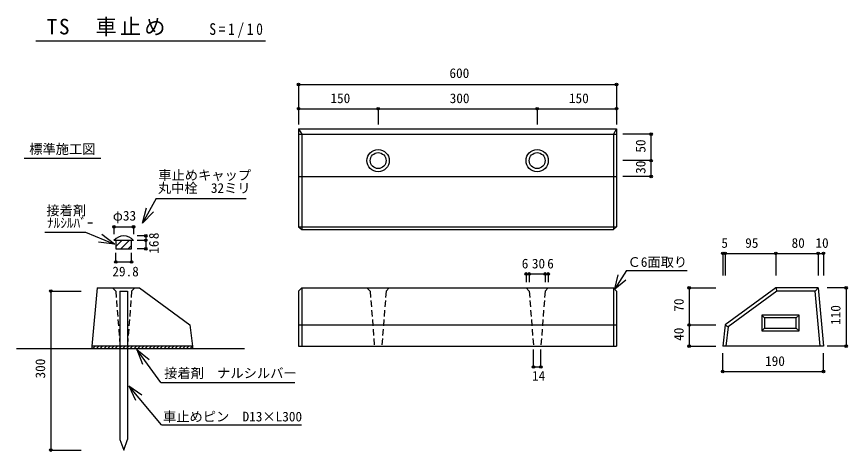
# Model space of a CAD drawing. Units: millimetres, scale not verified. Extents: x -739 to 828, y -354 to 466.
import ezdxf
from ezdxf.enums import TextEntityAlignment as Align

# ---------------------------------------------------------------- set-up
doc = ezdxf.new("R2010")
doc.units = ezdxf.units.MM
doc.header["$LTSCALE"] = 10
doc.header["$PDMODE"] = 32
doc.header["$PDSIZE"] = 5
doc.linetypes.add('DASHED1', pattern=[1.8, 1.2, -0.6])
doc.layers.add('0-1', color=7, linetype='Continuous')
doc.layers.add('0-3', color=7, linetype='Continuous')
doc.styles.add('ＭＳ ゴシック', font='')
doc.styles.get('ＭＳ ゴシック').set_extended_font_data('MS Gothic')

msp = doc.modelspace()

# ---------------------------------------------------------------- linework, layer by layer
at = {"layer": '0-1'}
for p, q in [((-207.23, 254.19), (-207.23, 69.19)), ((-207.23, 254.19), (-201.23, 244.19)), ((392.77, 254.19), (386.77, 244.19)), ((-207.23, 244.19), (392.77, 244.19)), ((-201.23, 244.19), (-201.23, 64.19)), ((386.77, 244.19), (386.77, 64.19)), ((-207.23, 164.19), (392.77, 164.19)), ((-207.23, 69.19), (-201.23, 64.19)), ((-207.23, 69.19), (392.77, 69.19)), ((-201.23, 64.19), (386.77, 64.19)), ((392.77, 69.19), (386.77, 64.19)), ((-518.87, 43.74), (-555.52, 43.74)), ((-552.2, 43.74), (-552.2, 27.74)), ((-587.23, -45.81), (-597.23, -155.81)), ((-201.23, -45.81), (-207.23, -51.81)), ((-201.23, -45.81), (386.77, -45.81)), ((-201.23, -45.81), (-201.23, -155.81)), ((386.77, -45.81), (392.77, -51.81)), ((386.77, -45.81), (386.77, -155.81)), ((772.77, -45.81), (692.77, -45.81)), ((692.77, -45.81), (694.74, -51.81)), ((772.77, -45.81), (767.29, -51.81)), ((772.77, -45.81), (782.77, -155.81)), ((-544.23, -51.81), (-530.23, -51.81)), ((-544.23, -51.81), (-544.23, -331.81)), ((-530.23, -51.81), (-530.23, -331.81)), ((-207.23, -51.81), (-207.23, -155.81)), ((392.77, -51.81), (392.77, -155.81)), ((666.9, -97.15), (666.9, -127.15)), ((736.9, -97.15), (666.9, -97.15)), ((666.9, -97.15), (671.43, -102.15)), ((736.9, -97.15), (731.43, -102.15)), ((736.9, -127.15), (736.9, -97.15)), ((-207.23, -115.81), (392.77, -115.81)), ((597.77, -115.81), (603.41, -119.12)), ((666.9, -127.15), (671.43, -122.15)), ((731.43, -122.15), (736.9, -127.15)), ((666.9, -127.15), (736.9, -127.15)), ((-597.23, -155.81), (-597.23, -160.81)), ((-596.07, -160.81), (-591.07, -155.81)), ((-589, -160.81), (-584, -155.81)), ((-581.93, -160.81), (-576.93, -155.81)), ((-574.85, -160.81), (-569.85, -155.81)), ((-567.78, -160.81), (-562.78, -155.81)), ((-560.71, -160.81), (-555.71, -155.81)), ((-553.64, -160.81), (-548.64, -155.81)), ((-546.57, -160.81), (-541.57, -155.81)), ((-539.5, -160.81), (-534.5, -155.81)), ((-532.43, -160.81), (-527.43, -155.81)), ((-525.36, -160.81), (-520.36, -155.81)), ((-518.29, -160.81), (-513.29, -155.81)), ((-511.21, -160.81), (-506.21, -155.81)), ((-504.14, -160.81), (-499.14, -155.81)), ((-497.07, -160.81), (-492.07, -155.81)), ((-490, -160.81), (-485, -155.81)), ((-482.93, -160.81), (-477.93, -155.81)), ((-475.86, -160.81), (-470.86, -155.81)), ((-468.79, -160.81), (-463.79, -155.81)), ((-461.72, -160.81), (-456.72, -155.81)), ((-454.65, -160.81), (-449.65, -155.81)), ((-447.58, -160.81), (-442.58, -155.81)), ((-440.5, -160.81), (-435.5, -155.81)), ((-433.43, -160.81), (-428.43, -155.81)), ((-426.36, -160.81), (-421.36, -155.81)), ((-419.29, -160.81), (-414.29, -155.81)), ((-412.22, -160.81), (-407.23, -155.82)), ((-407.23, -155.81), (-407.23, -160.81)), ((-207.23, -155.81), (392.77, -155.81)), ((782.77, -155.81), (592.77, -155.81)), ((-309.1, -160.81), (-739.24, -160.81))]:
    msp.add_line(p, q, dxfattribs=at)
at = {"layer": '0-1', "linetype": 'DASHED1'}
for p, q in [((-78.23, -45.81), (-72.23, -51.81)), ((-36.23, -45.81), (-42.23, -51.81)), ((-72.23, -51.81), (-64.23, -155.81)), ((-42.23, -51.81), (-50.23, -155.81))]:
    msp.add_line(p, q, dxfattribs=at)
at = {"layer": '0-1'}
for points in [[(-207.23, 254.19), (392.77, 254.19), (392.77, 69.19)], [(-552.2, 27.74), (-522.2, 27.74), (-522.2, 43.74)], [(-587.23, -45.81), (-507.23, -45.81), (-412.23, -115.81), (-407.23, -155.81), (-597.23, -155.81)], [(692.77, -45.81), (597.77, -115.81), (592.77, -155.81)], [(776.75, -155.81), (767.29, -51.81), (694.74, -51.81), (603.41, -119.12), (598.82, -155.81)], [(-544.23, -331.81), (-537.23, -351.81), (-530.23, -331.81)]]:
    msp.add_lwpolyline(points, dxfattribs=at)
at = {"layer": '0-1', "linetype": 'DASHED1'}
for points in [[(-558.23, -45.81), (-552.23, -51.81), (-544.23, -155.81)], [(-516.23, -45.81), (-522.23, -51.81), (-530.23, -155.81)], [(221.77, -45.81), (227.77, -51.81), (235.77, -155.81)], [(263.77, -45.81), (257.77, -51.81), (249.77, -155.81)]]:
    msp.add_lwpolyline(points, dxfattribs=at)
at = {"layer": '0-1'}
msp.add_lwpolyline([(671.43, -122.15), (731.43, -122.15), (731.43, -102.15), (671.43, -102.15)], close=True, dxfattribs=at)
for centre, radius in [((-57.23, 194.19), 21), ((-57.23, 194.19), 15), ((242.77, 194.19), 21), ((242.77, 194.19), 15)]:
    msp.add_circle(centre, radius, dxfattribs=at)
msp.add_arc((-537.2, 28.24), 24, 40.22818, 139.77182, dxfattribs=at)
at = {"layer": '0-3', "color": 2}
msp.add_line((-703.11, 420), (-269.5, 420), dxfattribs=at)
at = {"layer": '0-3'}
for p, q in [((-207.23, 337.92), (-207.23, 262.47)), ((-207.23, 337.92), (392.77, 337.92)), ((392.77, 337.92), (392.77, 262.47)), ((-207.23, 292.14), (392.77, 292.14)), ((-57.23, 292.14), (-57.23, 262.47)), ((242.77, 292.14), (242.77, 262.47)), ((457.64, 244.19), (404.23, 244.19)), ((457.64, 164.19), (457.64, 244.19)), ((-725.09, 198.79), (-580.46, 198.79)), ((457.64, 194.19), (404.23, 194.19)), ((457.64, 164.19), (404.23, 164.19)), ((-475.79, 122.57), (-306.27, 122.57)), ((-501.83, 75.93), (-480.93, 97.45)), ((-555.52, 69.39), (-518.87, 69.39)), ((-555.52, 69.39), (-555.52, 55.47)), ((-518.87, 69.39), (-518.87, 55.47)), ((-554.85, 36.39), (-578.5, 54.84)), ((-495.74, 52.24), (-511.65, 52.24)), ((-495.74, 52.24), (-495.74, 27.74)), ((-552.2, 32.31), (-540.76, 43.74)), ((-542.62, 27.74), (-526.62, 43.74)), ((-528.48, 27.74), (-522.2, 34.03)), ((-495.74, 43.74), (-511.65, 43.74)), ((-552.23, 3.05), (-552.23, 19.98)), ((-522.23, 3.05), (-522.23, 19.98)), ((-495.74, 27.74), (-511.65, 27.74)), ((592.77, 19.18), (782.77, 19.18)), ((592.77, 19.18), (592.77, -22.36)), ((597.77, 19.18), (597.77, -22.36)), ((692.77, 19.18), (692.77, -22.36)), ((772.77, 19.18), (772.77, -22.36)), ((782.77, 19.18), (782.77, -22.36)), ((-552.23, 3.05), (-522.23, 3.05)), ((411.24, -13.23), (525.51, -13.23)), ((221.77, -19.65), (263.77, -19.65)), ((221.77, -19.65), (221.77, -34.91)), ((227.77, -19.65), (227.77, -34.91)), ((257.77, -19.65), (257.77, -34.91)), ((263.77, -19.65), (263.77, -34.91)), ((389.14, -47.56), (395.63, -21.26)), ((529.69, -45.81), (529.69, -155.81)), ((529.69, -45.81), (579.71, -45.81)), ((825.55, -45.81), (789.94, -45.81)), ((825.55, -45.81), (825.55, -155.81)), ((-674.9, -51.81), (-617.47, -51.81)), ((529.69, -115.81), (579.71, -115.81)), ((529.69, -155.81), (579.71, -155.81)), ((825.55, -155.81), (789.94, -155.81)), ((-467.06, -224.39), (-512.17, -161.85)), ((-512.17, -161.85), (-488.92, -180.81)), ((-512.17, -161.85), (-501.51, -189.9)), ((235.77, -195.12), (235.77, -162.06)), ((249.77, -195.12), (249.77, -162.06)), ((592.77, -203.6), (592.77, -168.85)), ((782.77, -203.6), (782.77, -168.85)), ((235.77, -195.12), (249.77, -195.12)), ((592.77, -203.6), (782.77, -203.6)), ((-527.55, -230.54), (-514.96, -257.77)), ((-467.06, -224.39), (-214.2, -224.39)), ((-466.04, -304.35), (-202.06, -304.35))]:
    msp.add_line(p, q, dxfattribs=at)
for points in [[(-475.79, 122.57), (-501.83, 75.93), (-494.49, 105.02)], [(-685.72, 59.42), (-609.25, 59.42), (-554.85, 36.39), (-584.56, 40.54)], [(411.24, -13.23), (389.14, -47.56), (410.39, -30.76)], [(-674.9, -51.81), (-674.9, -351.81), (-617.47, -351.81)], [(-466.04, -304.35), (-527.55, -230.54), (-503.03, -247.83)]]:
    msp.add_lwpolyline(points, dxfattribs=at)
for p in [(-207.23, 337.92), (392.77, 337.92), (-207.23, 292.14), (-57.23, 292.14), (242.77, 292.14), (392.77, 292.14), (457.64, 244.19), (457.64, 194.19), (457.64, 164.19), (-555.52, 69.39), (-518.87, 69.39), (-495.74, 52.24), (-495.74, 43.74), (-495.74, 27.74), (592.77, 19.18), (597.77, 19.18), (692.77, 19.18), (772.77, 19.18), (782.77, 19.18), (-552.23, 3.05), (-522.23, 3.05), (221.77, -19.65), (227.77, -19.65), (257.77, -19.65), (263.77, -19.65), (529.69, -45.81), (825.55, -45.81), (-674.9, -51.81), (529.69, -115.81), (529.69, -155.81), (825.55, -155.81), (235.77, -195.12), (249.77, -195.12), (592.77, -203.6), (782.77, -203.6), (-674.9, -351.81)]:
    msp.add_point(p, dxfattribs=at)

# ---------------------------------------------------------------- texts
at = {"layer": '0-3', "style": 'ＭＳ ゴシック'}
for s, p in [('600', (77.34, 344.5)), ('150', (-147.23, 297.14)), ('300', (77.77, 297.14)), ('150', (302.77, 297.14)), ('標準施工図', (-715.36, 201.3)), ('車止めキャップ', (-471.88, 152.12)), ('丸中栓\u300032ミリ', (-472.75, 127.78)), ('接着剤', (-683.12, 85.49)), ('φ33', (-557.72, 75.57)), ('ﾅﾙｼﾙﾊﾞｰ', (-681.81, 62.03)), ('5', (590.27, 24.18)), ('95', (635.27, 24.18)), ('80', (722.77, 24.18)), ('10', (767.77, 24.18)), ('6', (213.77, -14.65)), ('30', (232.77, -14.65)), ('6', (261.77, -14.65)), ('Ｃ6面取り', (413.38, -11.8)), ('29.8', (-558.61, -29.65)), ('190', (672.77, -198.6)), ('接着剤\u3000ナルシルバー', (-460.91, -221.31)), ('14', (233.16, -226.49)), ('車止めピン\u3000D13×L300', (-462.96, -303.32))]:
    msp.add_text(s, height=18.33, dxfattribs=at).set_placement(p, align=Align.BOTTOM_LEFT)
for s, p in [('50', (452.64, 209.19)), ('30', (452.64, 169.19)), ('8', (-465.7, 45.99)), ('16', (-465.7, 18.52)), ('70', (524.69, -90.81)), ('110', (820.55, -115.81)), ('40', (524.69, -145.81)), ('300', (-679.9, -216.81))]:
    msp.add_text(s, height=18.33, rotation=90, dxfattribs=at).set_placement(p, align=Align.BOTTOM_LEFT)
at = {"layer": '0-3', "attachment_point": 7, "style": 'ＭＳ ゴシック'}
for s, insert, char_height in [('\\T1.15;TS\u3000車止め', (-682.28, 428.93), 29.33), ('\\T1.39;\\W0.85;S=1/10', (-375.67, 425.95), 21.99)]:
    msp.add_mtext(s, dxfattribs=dict(at, insert=insert, char_height=char_height))

doc.saveas('drawing.dxf')
